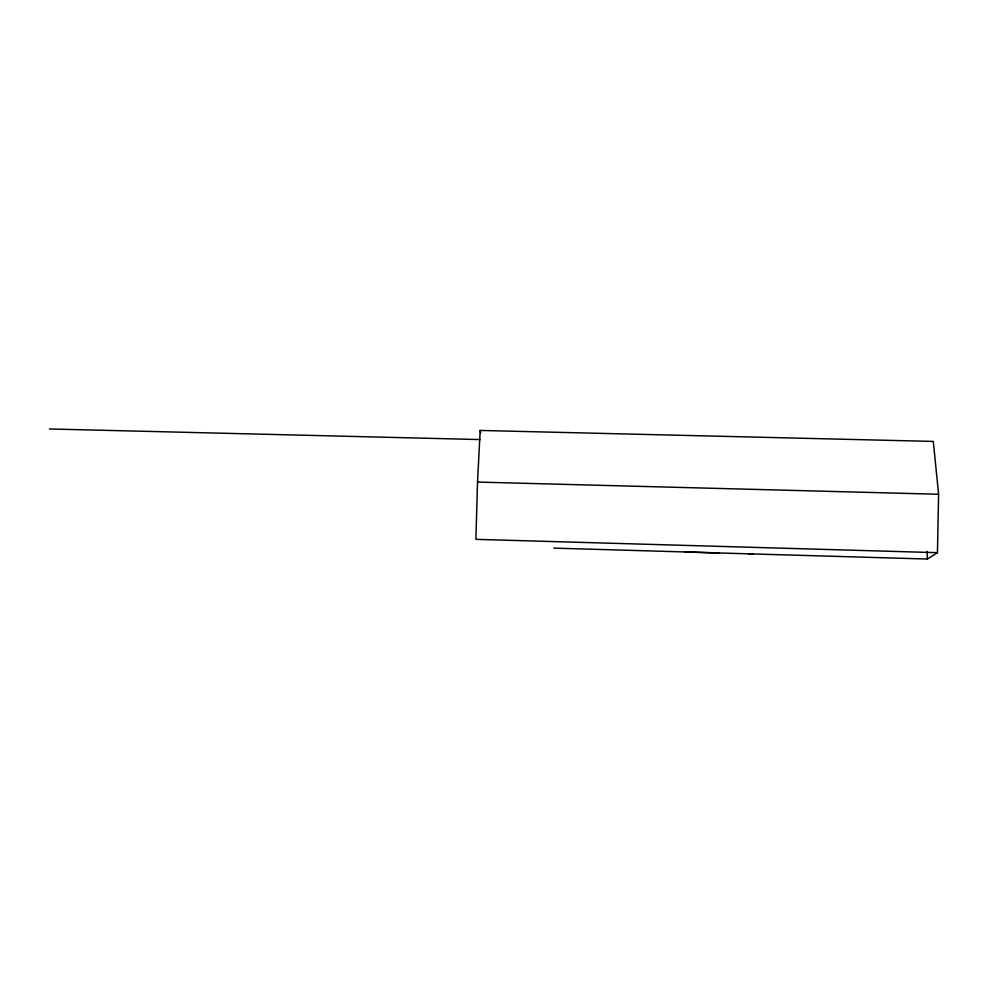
<?xml version="1.0" encoding="UTF-8"?>
<svg xmlns="http://www.w3.org/2000/svg" width="988" height="988" viewBox="0 0 988 988"><rect width="100%" height="100%" fill="white"/><g stroke="black" fill="none" stroke-linecap="round" stroke-linejoin="round"><path stroke-width="1.48" d="M937.464 552.675L938.6 494.259L933.29 441.426L480.193 430.447L477.513 482.07L475.907 539.349L937.464 552.675L927.386 559.035L748.287 553.823L753.029 553.947M49.4 428.965L480.267 439.574M477.513 482.07L938.6 494.259M553.725 548.105L753.412 553.972M685.178 551.983L719.128 552.971M480.193 430.447L480.65 433.065M927.115 551.465L927.386 559.035"/></g></svg>
